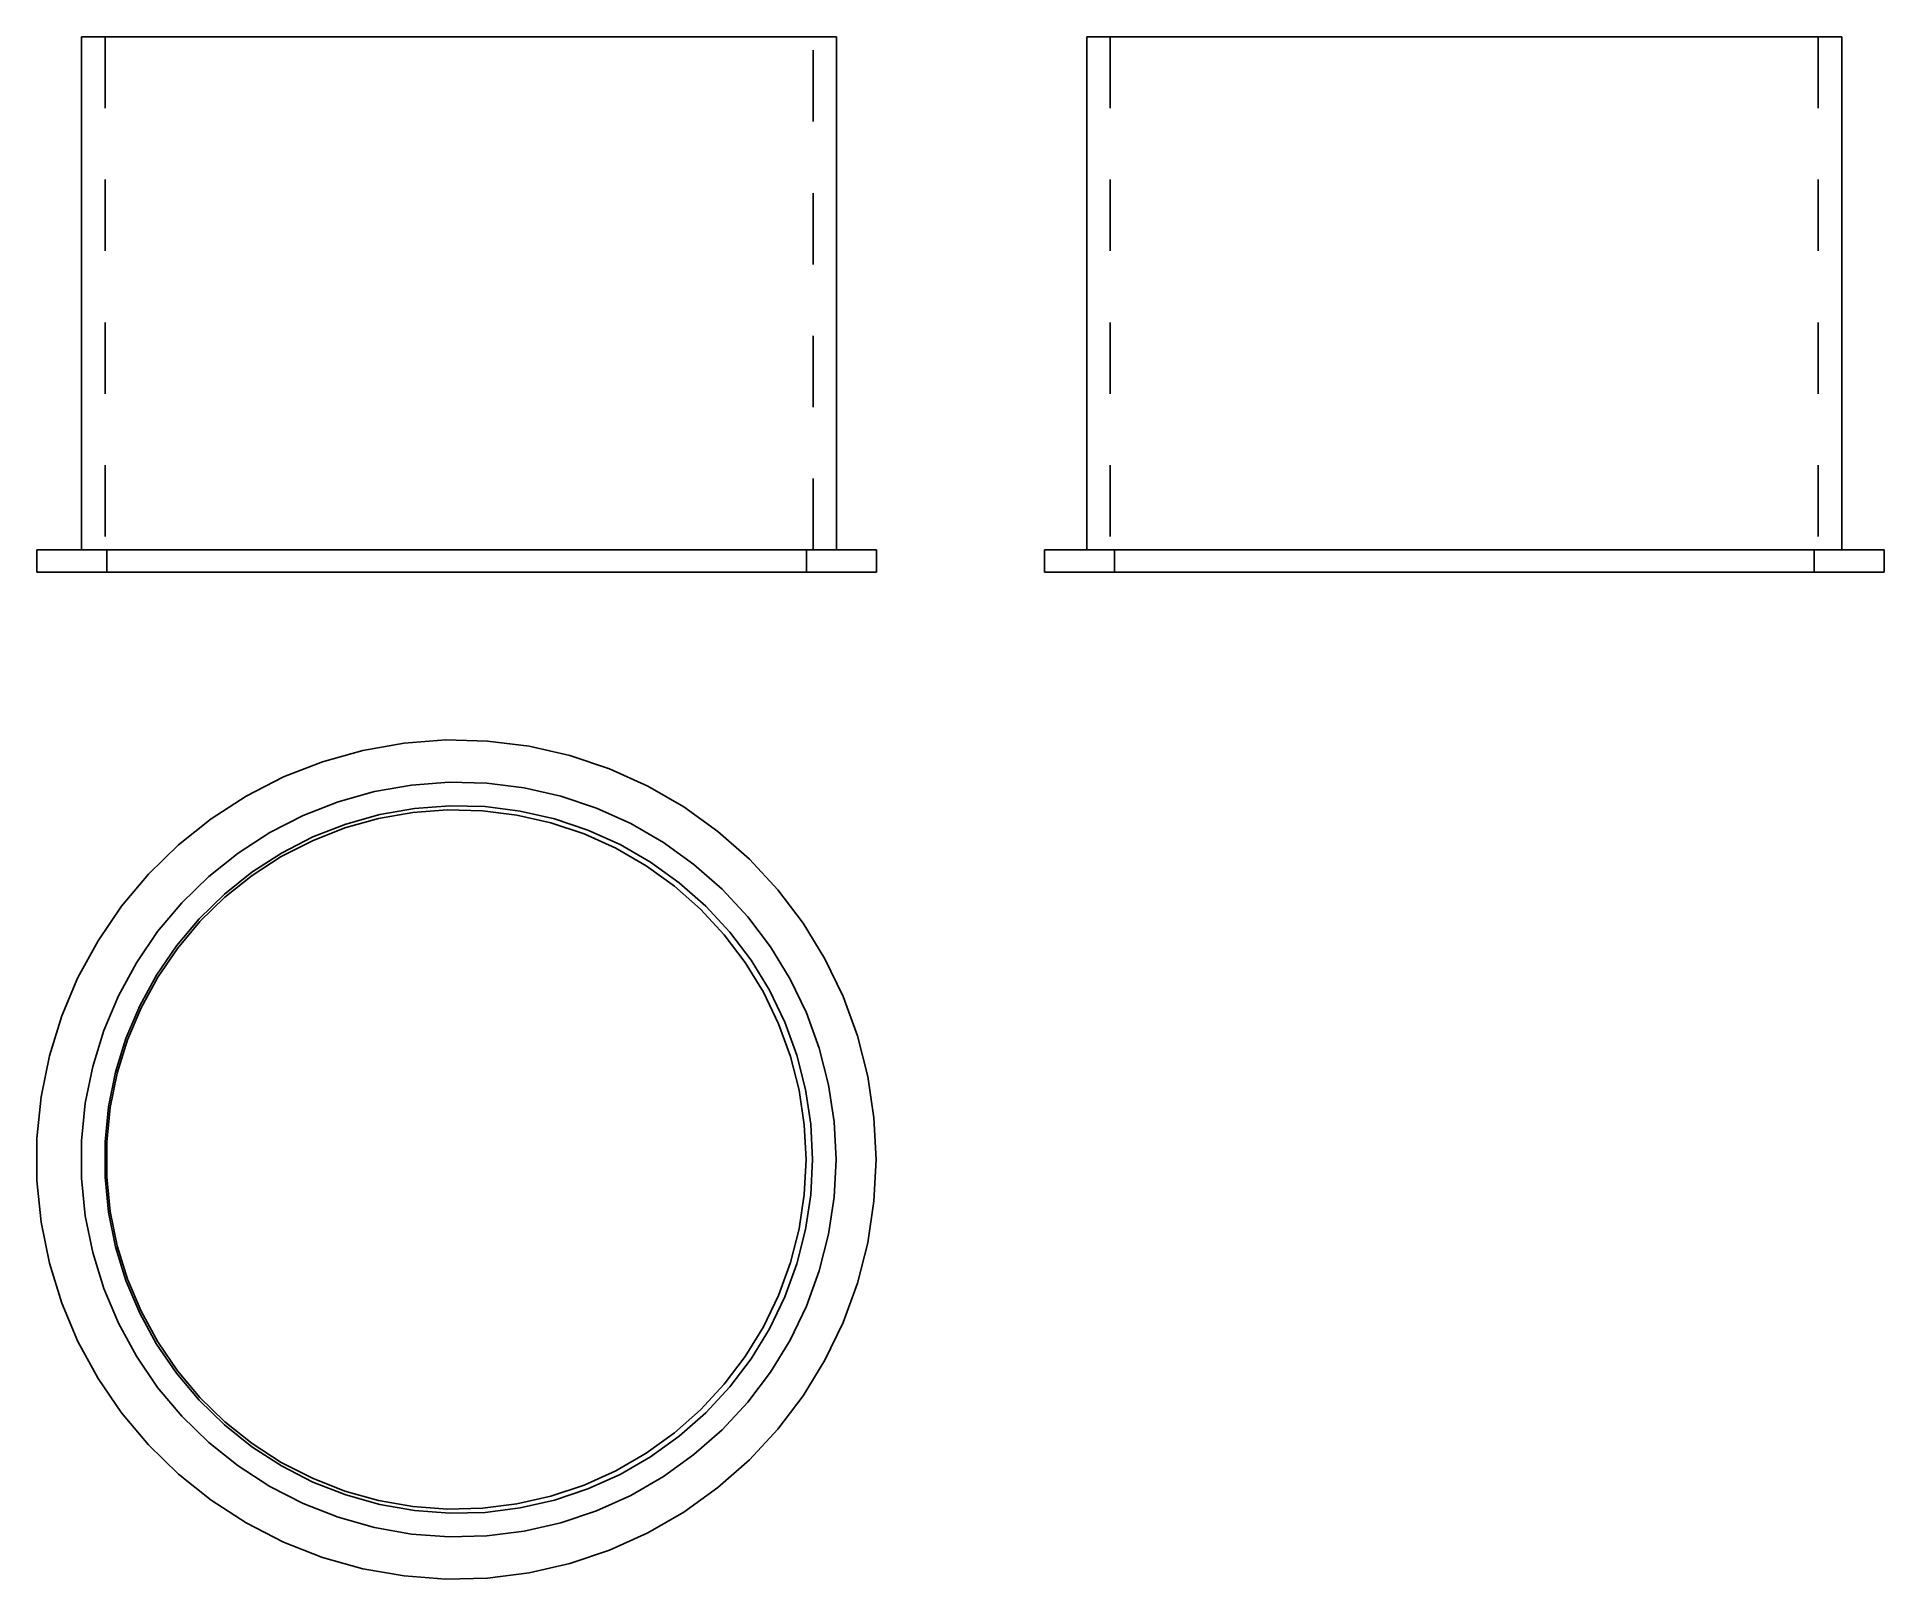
# Model space of a CAD drawing. Extents: x 0 to 2.59, y 0 to 2.16.
import ezdxf

# ---------------------------------------------------------------- set-up
doc = ezdxf.new("R2010")
doc.units = 0
doc.linetypes.add('HIDDEN', pattern=[0.058816, 0.03923, -0.019586])
for name, color, linetype in [('FRONT', 7, 'CONTINUOUS'), ('FRONT_HID', 7, 'HIDDEN'), ('LEFT', 7, 'CONTINUOUS'), ('LEFT_HID', 7, 'HIDDEN'), ('TOP', 7, 'CONTINUOUS')]:
    doc.layers.add(name, color=color, linetype=linetype)

msp = doc.modelspace()

# ---------------------------------------------------------------- linework, layer by layer
at = {"layer": 'FRONT'}
for p, q in [((1.120395, 2.161213), (0.0625, 2.161213)), ((0.0625, 2.161213), (0.0625, 1.442463)), ((1.120395, 1.442463), (1.120395, 2.161213)), ((1.176316, 1.442463), (0, 1.442463)), ((0, 1.442463), (0, 1.411213)), ((1.176316, 1.411213), (1.176316, 1.442463)), ((1.176316, 1.411213), (0, 1.411213))]:
    msp.add_line(p, q, dxfattribs=at)
at = {"layer": 'FRONT_HID', "linetype": 'HIDDEN'}
for p, q in [((1.087336, 2.161213), (0.095559, 2.161213)), ((0.095559, 2.161213), (1.087336, 2.161213)), ((0.095559, 2.161213), (0.095559, 1.442463)), ((1.087336, 1.442463), (1.087336, 2.161213)), ((1.120395, 1.442463), (0.0625, 1.442463)), ((0.0625, 1.442463), (1.120395, 1.442463)), ((1.087336, 1.442463), (0.095559, 1.442463)), ((0.095559, 1.442463), (1.087336, 1.442463)), ((1.078289, 1.442463), (0.098026, 1.442463)), ((0.098026, 1.442463), (1.078289, 1.442463)), ((0.098026, 1.442463), (0.098026, 1.411213)), ((1.078289, 1.411213), (1.078289, 1.442463)), ((0.112876, 1.411213), (0.079292, 1.411213)), ((0.079292, 1.411213), (0.112876, 1.411213)), ((1.078289, 1.411213), (0.098026, 1.411213)), ((0.098026, 1.411213), (1.078289, 1.411213)), ((0.142787, 1.411213), (0.111302, 1.411213)), ((0.111302, 1.411213), (0.142787, 1.411213)), ((0.14646, 1.411213), (0.112876, 1.411213)), ((0.112876, 1.411213), (0.14646, 1.411213)), ((0.174272, 1.411213), (0.142787, 1.411213)), ((0.142787, 1.411213), (0.174272, 1.411213)), ((0.180044, 1.411213), (0.14646, 1.411213)), ((0.14646, 1.411213), (0.180044, 1.411213)), ((0.205757, 1.411213), (0.174272, 1.411213)), ((0.174272, 1.411213), (0.205757, 1.411213)), ((0.213628, 1.411213), (0.180044, 1.411213)), ((0.180044, 1.411213), (0.213628, 1.411213)), ((0.237242, 1.411213), (0.205757, 1.411213)), ((0.205757, 1.411213), (0.237242, 1.411213)), ((0.247212, 1.411213), (0.213628, 1.411213)), ((0.213628, 1.411213), (0.247212, 1.411213)), ((0.268727, 1.411213), (0.237242, 1.411213)), ((0.237242, 1.411213), (0.268727, 1.411213)), ((0.280796, 1.411213), (0.247212, 1.411213)), ((0.247212, 1.411213), (0.280796, 1.411213)), ((0.300211, 1.411213), (0.268727, 1.411213)), ((0.268727, 1.411213), (0.300211, 1.411213)), ((0.31438, 1.411213), (0.280796, 1.411213)), ((0.280796, 1.411213), (0.31438, 1.411213)), ((0.331696, 1.411213), (0.300211, 1.411213)), ((0.300211, 1.411213), (0.331696, 1.411213)), ((0.347964, 1.411213), (0.31438, 1.411213)), ((0.31438, 1.411213), (0.347964, 1.411213)), ((0.363181, 1.411213), (0.331696, 1.411213)), ((0.331696, 1.411213), (0.363181, 1.411213)), ((0.381548, 1.411213), (0.347964, 1.411213)), ((0.347964, 1.411213), (0.381548, 1.411213)), ((0.394666, 1.411213), (0.363181, 1.411213)), ((0.363181, 1.411213), (0.394666, 1.411213)), ((0.415132, 1.411213), (0.381548, 1.411213)), ((0.381548, 1.411213), (0.415132, 1.411213)), ((0.426151, 1.411213), (0.394666, 1.411213)), ((0.394666, 1.411213), (0.426151, 1.411213)), ((0.448716, 1.411213), (0.415132, 1.411213)), ((0.415132, 1.411213), (0.448716, 1.411213)), ((0.457636, 1.411213), (0.426151, 1.411213)), ((0.426151, 1.411213), (0.457636, 1.411213)), ((0.482299, 1.411213), (0.448716, 1.411213)), ((0.448716, 1.411213), (0.482299, 1.411213)), ((0.489121, 1.411213), (0.457636, 1.411213)), ((0.457636, 1.411213), (0.489121, 1.411213)), ((0.515883, 1.411213), (0.482299, 1.411213)), ((0.482299, 1.411213), (0.515883, 1.411213)), ((0.520606, 1.411213), (0.489121, 1.411213)), ((0.489121, 1.411213), (0.520606, 1.411213)), ((0.549467, 1.411213), (0.515883, 1.411213)), ((0.515883, 1.411213), (0.549467, 1.411213)), ((0.552091, 1.411213), (0.520606, 1.411213)), ((0.520606, 1.411213), (0.552091, 1.411213)), ((0.583051, 1.411213), (0.549467, 1.411213)), ((0.549467, 1.411213), (0.583051, 1.411213)), ((0.583576, 1.411213), (0.552091, 1.411213)), ((0.552091, 1.411213), (0.583576, 1.411213)), ((0.616635, 1.411213), (0.583051, 1.411213)), ((0.583051, 1.411213), (0.616635, 1.411213)), ((0.615061, 1.411213), (0.583576, 1.411213)), ((0.583576, 1.411213), (0.615061, 1.411213)), ((0.646546, 1.411213), (0.615061, 1.411213)), ((0.615061, 1.411213), (0.646546, 1.411213)), ((0.650219, 1.411213), (0.616635, 1.411213)), ((0.616635, 1.411213), (0.650219, 1.411213)), ((0.678031, 1.411213), (0.646546, 1.411213)), ((0.646546, 1.411213), (0.678031, 1.411213)), ((0.683803, 1.411213), (0.650219, 1.411213)), ((0.650219, 1.411213), (0.683803, 1.411213)), ((0.709516, 1.411213), (0.678031, 1.411213)), ((0.678031, 1.411213), (0.709516, 1.411213)), ((0.717387, 1.411213), (0.683803, 1.411213)), ((0.683803, 1.411213), (0.717387, 1.411213)), ((0.741001, 1.411213), (0.709516, 1.411213)), ((0.709516, 1.411213), (0.741001, 1.411213)), ((0.750971, 1.411213), (0.717387, 1.411213)), ((0.717387, 1.411213), (0.750971, 1.411213)), ((0.772486, 1.411213), (0.741001, 1.411213)), ((0.741001, 1.411213), (0.772486, 1.411213)), ((0.784555, 1.411213), (0.750971, 1.411213)), ((0.750971, 1.411213), (0.784555, 1.411213)), ((0.803971, 1.411213), (0.772486, 1.411213)), ((0.772486, 1.411213), (0.803971, 1.411213)), ((0.818139, 1.411213), (0.784555, 1.411213)), ((0.784555, 1.411213), (0.818139, 1.411213)), ((0.835456, 1.411213), (0.803971, 1.411213)), ((0.803971, 1.411213), (0.835456, 1.411213)), ((0.851723, 1.411213), (0.818139, 1.411213)), ((0.818139, 1.411213), (0.851723, 1.411213)), ((0.866941, 1.411213), (0.835456, 1.411213)), ((0.835456, 1.411213), (0.866941, 1.411213)), ((0.885307, 1.411213), (0.851723, 1.411213)), ((0.851723, 1.411213), (0.885307, 1.411213)), ((0.898426, 1.411213), (0.866941, 1.411213)), ((0.866941, 1.411213), (0.898426, 1.411213)), ((0.918891, 1.411213), (0.885307, 1.411213)), ((0.885307, 1.411213), (0.918891, 1.411213)), ((0.929911, 1.411213), (0.898426, 1.411213)), ((0.898426, 1.411213), (0.929911, 1.411213)), ((0.952475, 1.411213), (0.918891, 1.411213)), ((0.918891, 1.411213), (0.952475, 1.411213)), ((0.961396, 1.411213), (0.929911, 1.411213)), ((0.929911, 1.411213), (0.961396, 1.411213)), ((0.986059, 1.411213), (0.952475, 1.411213)), ((0.952475, 1.411213), (0.986059, 1.411213)), ((0.992881, 1.411213), (0.961396, 1.411213)), ((0.961396, 1.411213), (0.992881, 1.411213)), ((1.019643, 1.411213), (0.986059, 1.411213)), ((0.986059, 1.411213), (1.019643, 1.411213)), ((1.024366, 1.411213), (0.992881, 1.411213)), ((0.992881, 1.411213), (1.024366, 1.411213)), ((1.053227, 1.411213), (1.019643, 1.411213)), ((1.019643, 1.411213), (1.053227, 1.411213)), ((1.055851, 1.411213), (1.024366, 1.411213)), ((1.024366, 1.411213), (1.055851, 1.411213)), ((1.086811, 1.411213), (1.053227, 1.411213)), ((1.053227, 1.411213), (1.086811, 1.411213)), ((1.087336, 1.411213), (1.055851, 1.411213)), ((1.055851, 1.411213), (1.087336, 1.411213)), ((1.120395, 1.411213), (1.086811, 1.411213)), ((1.086811, 1.411213), (1.120395, 1.411213))]:
    msp.add_line(p, q, dxfattribs=at)
at = {"layer": 'LEFT'}
for p, q in [((1.470789, 2.161213), (2.528684, 2.161213)), ((1.470789, 2.161213), (1.470789, 1.442463)), ((2.528684, 2.161213), (2.528684, 1.442463)), ((1.411579, 1.442463), (2.587895, 1.442463)), ((1.411579, 1.442463), (1.411579, 1.411213)), ((2.587895, 1.442463), (2.587895, 1.411213)), ((1.411579, 1.411213), (2.587895, 1.411213))]:
    msp.add_line(p, q, dxfattribs=at)
at = {"layer": 'LEFT_HID', "linetype": 'HIDDEN'}
for p, q in [((1.999737, 2.161213), (1.470789, 2.161213)), ((1.999737, 2.161213), (1.503849, 2.161213)), ((1.503849, 2.161213), (2.495625, 2.161213)), ((1.503849, 2.161213), (1.503849, 1.442463)), ((2.528684, 2.161213), (1.999737, 2.161213)), ((2.495625, 2.161213), (1.999737, 2.161213)), ((2.495625, 2.161213), (2.495625, 1.442463)), ((1.999737, 1.442463), (1.411579, 1.442463)), ((2.528684, 1.442463), (1.470789, 1.442463)), ((1.470789, 1.442463), (1.999737, 1.442463)), ((2.495625, 1.442463), (1.503849, 1.442463)), ((1.503849, 1.442463), (1.999737, 1.442463)), ((1.999737, 1.442463), (1.509605, 1.442463)), ((1.509605, 1.442463), (2.489868, 1.442463)), ((1.509605, 1.442463), (1.509605, 1.411213)), ((2.587895, 1.442463), (1.999737, 1.442463)), ((2.489868, 1.442463), (1.999737, 1.442463)), ((1.999737, 1.442463), (2.528684, 1.442463)), ((1.999737, 1.442463), (2.495625, 1.442463)), ((2.489868, 1.442463), (2.489868, 1.411213)), ((1.999737, 1.411213), (1.411579, 1.411213)), ((1.508608, 1.411213), (1.492237, 1.411213)), ((1.492237, 1.411213), (1.524979, 1.411213)), ((1.54135, 1.411213), (1.508608, 1.411213)), ((1.999737, 1.411213), (1.509605, 1.411213)), ((1.509605, 1.411213), (2.489868, 1.411213)), ((1.539303, 1.411213), (1.523956, 1.411213)), ((1.523956, 1.411213), (1.554651, 1.411213)), ((1.524979, 1.411213), (1.557721, 1.411213)), ((1.569999, 1.411213), (1.539303, 1.411213)), ((1.574092, 1.411213), (1.54135, 1.411213)), ((1.554651, 1.411213), (1.585347, 1.411213)), ((1.557721, 1.411213), (1.590463, 1.411213)), ((1.600694, 1.411213), (1.569999, 1.411213)), ((1.606834, 1.411213), (1.574092, 1.411213)), ((1.585347, 1.411213), (1.616042, 1.411213)), ((1.590463, 1.411213), (1.623205, 1.411213)), ((1.63139, 1.411213), (1.600694, 1.411213)), ((1.639576, 1.411213), (1.606834, 1.411213)), ((1.616042, 1.411213), (1.646738, 1.411213)), ((1.623205, 1.411213), (1.655946, 1.411213)), ((1.662086, 1.411213), (1.63139, 1.411213)), ((1.672317, 1.411213), (1.639576, 1.411213)), ((1.646738, 1.411213), (1.677433, 1.411213)), ((1.655946, 1.411213), (1.688688, 1.411213)), ((1.692781, 1.411213), (1.662086, 1.411213)), ((1.705059, 1.411213), (1.672317, 1.411213)), ((1.677433, 1.411213), (1.708129, 1.411213)), ((1.688688, 1.411213), (1.72143, 1.411213)), ((1.723477, 1.411213), (1.692781, 1.411213)), ((1.737801, 1.411213), (1.705059, 1.411213)), ((1.708129, 1.411213), (1.738825, 1.411213)), ((1.72143, 1.411213), (1.754172, 1.411213)), ((1.754172, 1.411213), (1.723477, 1.411213)), ((1.770543, 1.411213), (1.737801, 1.411213)), ((1.738825, 1.411213), (1.76952, 1.411213)), ((1.754172, 1.411213), (1.786914, 1.411213)), ((1.784868, 1.411213), (1.754172, 1.411213)), ((1.76952, 1.411213), (1.800216, 1.411213)), ((1.803285, 1.411213), (1.770543, 1.411213)), ((1.815563, 1.411213), (1.784868, 1.411213)), ((1.786914, 1.411213), (1.819656, 1.411213)), ((1.800216, 1.411213), (1.830911, 1.411213)), ((1.836027, 1.411213), (1.803285, 1.411213)), ((1.846259, 1.411213), (1.815563, 1.411213)), ((1.819656, 1.411213), (1.852398, 1.411213)), ((1.830911, 1.411213), (1.861607, 1.411213)), ((1.868769, 1.411213), (1.836027, 1.411213)), ((1.876955, 1.411213), (1.846259, 1.411213)), ((1.852398, 1.411213), (1.88514, 1.411213)), ((1.861607, 1.411213), (1.892302, 1.411213)), ((1.901511, 1.411213), (1.868769, 1.411213)), ((1.90765, 1.411213), (1.876955, 1.411213)), ((1.88514, 1.411213), (1.917882, 1.411213)), ((1.892302, 1.411213), (1.922998, 1.411213)), ((1.934253, 1.411213), (1.901511, 1.411213)), ((1.938346, 1.411213), (1.90765, 1.411213)), ((1.917882, 1.411213), (1.950624, 1.411213)), ((1.922998, 1.411213), (1.953693, 1.411213)), ((1.966995, 1.411213), (1.934253, 1.411213)), ((1.969041, 1.411213), (1.938346, 1.411213)), ((1.950624, 1.411213), (1.983366, 1.411213)), ((1.953693, 1.411213), (1.984389, 1.411213)), ((1.999737, 1.411213), (1.966995, 1.411213)), ((1.999737, 1.411213), (1.969041, 1.411213)), ((1.983366, 1.411213), (2.016108, 1.411213)), ((1.984389, 1.411213), (2.015085, 1.411213)), ((2.032479, 1.411213), (1.999737, 1.411213)), ((2.030432, 1.411213), (1.999737, 1.411213)), ((2.587895, 1.411213), (1.999737, 1.411213)), ((2.489868, 1.411213), (1.999737, 1.411213)), ((2.015085, 1.411213), (2.04578, 1.411213)), ((2.016108, 1.411213), (2.04885, 1.411213)), ((2.061128, 1.411213), (2.030432, 1.411213)), ((2.065221, 1.411213), (2.032479, 1.411213)), ((2.04578, 1.411213), (2.076476, 1.411213)), ((2.04885, 1.411213), (2.081592, 1.411213)), ((2.091824, 1.411213), (2.061128, 1.411213)), ((2.097963, 1.411213), (2.065221, 1.411213)), ((2.076476, 1.411213), (2.107171, 1.411213)), ((2.081592, 1.411213), (2.114334, 1.411213)), ((2.122519, 1.411213), (2.091824, 1.411213)), ((2.130705, 1.411213), (2.097963, 1.411213)), ((2.107171, 1.411213), (2.137867, 1.411213)), ((2.114334, 1.411213), (2.147076, 1.411213)), ((2.153215, 1.411213), (2.122519, 1.411213)), ((2.163447, 1.411213), (2.130705, 1.411213)), ((2.137867, 1.411213), (2.168562, 1.411213)), ((2.147076, 1.411213), (2.179818, 1.411213)), ((2.18391, 1.411213), (2.153215, 1.411213)), ((2.196188, 1.411213), (2.163447, 1.411213)), ((2.168562, 1.411213), (2.199258, 1.411213)), ((2.179818, 1.411213), (2.212559, 1.411213)), ((2.214606, 1.411213), (2.18391, 1.411213)), ((2.22893, 1.411213), (2.196188, 1.411213)), ((2.199258, 1.411213), (2.229954, 1.411213)), ((2.212559, 1.411213), (2.245301, 1.411213)), ((2.245301, 1.411213), (2.214606, 1.411213)), ((2.261672, 1.411213), (2.22893, 1.411213)), ((2.229954, 1.411213), (2.260649, 1.411213)), ((2.245301, 1.411213), (2.278043, 1.411213)), ((2.275997, 1.411213), (2.245301, 1.411213)), ((2.260649, 1.411213), (2.291345, 1.411213)), ((2.294414, 1.411213), (2.261672, 1.411213)), ((2.306693, 1.411213), (2.275997, 1.411213)), ((2.278043, 1.411213), (2.310785, 1.411213)), ((2.291345, 1.411213), (2.32204, 1.411213)), ((2.327156, 1.411213), (2.294414, 1.411213)), ((2.337388, 1.411213), (2.306693, 1.411213)), ((2.310785, 1.411213), (2.343527, 1.411213)), ((2.32204, 1.411213), (2.352736, 1.411213)), ((2.359898, 1.411213), (2.327156, 1.411213)), ((2.368084, 1.411213), (2.337388, 1.411213)), ((2.343527, 1.411213), (2.376269, 1.411213)), ((2.352736, 1.411213), (2.383431, 1.411213)), ((2.39264, 1.411213), (2.359898, 1.411213)), ((2.398779, 1.411213), (2.368084, 1.411213)), ((2.376269, 1.411213), (2.409011, 1.411213)), ((2.383431, 1.411213), (2.414127, 1.411213)), ((2.425382, 1.411213), (2.39264, 1.411213)), ((2.429475, 1.411213), (2.398779, 1.411213)), ((2.409011, 1.411213), (2.441753, 1.411213)), ((2.414127, 1.411213), (2.444823, 1.411213)), ((2.458124, 1.411213), (2.425382, 1.411213)), ((2.46017, 1.411213), (2.429475, 1.411213)), ((2.441753, 1.411213), (2.474495, 1.411213)), ((2.444823, 1.411213), (2.475518, 1.411213)), ((2.490866, 1.411213), (2.458124, 1.411213)), ((2.475518, 1.411213), (2.46017, 1.411213)), ((2.474495, 1.411213), (2.507237, 1.411213)), ((2.507237, 1.411213), (2.490866, 1.411213))]:
    msp.add_line(p, q, dxfattribs=at)
at = {"layer": 'TOP'}
for p, q in [((0.514293, 1.171568), (0.456549, 1.161387)), ((0.572764, 1.17595), (0.514293, 1.171568)), ((0.63138, 1.174488), (0.572764, 1.17595)), ((0.689559, 1.167198), (0.63138, 1.174488)), ((0.746724, 1.15415), (0.689559, 1.167198)), ((0.400106, 1.145506), (0.345525, 1.124084)), ((0.456549, 1.161387), (0.400106, 1.145506)), ((0.802305, 1.135476), (0.746724, 1.15415)), ((0.345525, 1.124084), (0.293348, 1.097335)), ((0.524945, 1.112817), (0.473014, 1.103661)), ((0.577529, 1.116758), (0.524945, 1.112817)), ((0.630245, 1.115443), (0.577529, 1.116758)), ((0.682567, 1.108887), (0.630245, 1.115443)), ((0.855751, 1.11136), (0.802305, 1.135476)), ((0.293348, 1.097335), (0.244093, 1.065523)), ((0.422254, 1.089379), (0.373167, 1.070114)), ((0.473014, 1.103661), (0.422254, 1.089379)), ((0.733977, 1.097153), (0.682567, 1.108887)), ((0.783962, 1.080358), (0.733977, 1.097153)), ((0.90653, 1.082043), (0.855751, 1.11136)), ((0.244093, 1.065523), (0.198251, 1.028965)), ((0.373167, 1.070114), (0.326243, 1.046057)), ((0.478362, 1.065818), (0.431326, 1.052584)), ((0.480371, 1.07143), (0.432782, 1.058041)), ((0.526482, 1.074303), (0.478362, 1.065818)), ((0.529056, 1.080015), (0.480371, 1.07143)), ((0.575207, 1.077954), (0.526482, 1.074303)), ((0.578353, 1.083709), (0.529056, 1.080015)), ((0.624054, 1.076736), (0.575207, 1.077954)), ((0.627774, 1.082477), (0.578353, 1.083709)), ((0.672537, 1.07066), (0.624054, 1.076736)), ((0.676826, 1.07633), (0.627774, 1.082477)), ((0.720174, 1.059788), (0.672537, 1.07066)), ((0.725023, 1.065329), (0.676826, 1.07633)), ((0.771885, 1.049584), (0.725023, 1.065329)), ((0.832028, 1.05867), (0.783962, 1.080358)), ((0.954137, 1.047815), (0.90653, 1.082043)), ((0.326243, 1.046057), (0.281947, 1.017448)), ((0.386764, 1.03998), (0.342772, 1.017427)), ((0.431326, 1.052584), (0.385842, 1.034733)), ((0.432782, 1.058041), (0.386764, 1.03998)), ((0.766492, 1.044226), (0.720174, 1.059788)), ((0.81103, 1.024129), (0.766492, 1.044226)), ((0.816946, 1.029252), (0.771885, 1.049584)), ((0.877695, 1.032305), (0.832028, 1.05867)), ((0.9981, 1.009018), (0.954137, 1.047815)), ((0.198251, 1.028965), (0.156277, 0.988024)), ((0.281947, 1.017448), (0.240719, 0.98457)), ((0.342772, 1.017427), (0.301245, 0.990606)), ((0.342361, 1.012441), (0.301316, 0.985932)), ((0.385842, 1.034733), (0.342361, 1.012441)), ((0.853346, 0.999698), (0.81103, 1.024129)), ((0.859759, 1.004534), (0.816946, 1.029252)), ((0.92051, 1.001523), (0.877695, 1.032305)), ((0.156277, 0.988024), (0.118587, 0.943107)), ((0.240719, 0.98457), (0.20297, 0.947751)), ((0.301245, 0.990606), (0.262594, 0.959783)), ((0.301316, 0.985932), (0.263114, 0.955467)), ((0.893019, 0.971175), (0.853346, 0.999698)), ((0.899897, 0.975676), (0.859759, 1.004534)), ((0.960047, 0.966631), (0.92051, 1.001523)), ((1.037982, 0.966036), (0.9981, 1.009018)), ((0.262594, 0.959783), (0.227204, 0.925265)), ((0.929655, 0.938844), (0.893019, 0.971175)), ((0.936964, 0.942965), (0.899897, 0.975676)), ((0.995913, 0.927976), (0.960047, 0.966631)), ((1.073386, 0.919296), (1.037982, 0.966036)), ((0.118587, 0.943107), (0.085557, 0.894661)), ((0.20297, 0.947751), (0.169075, 0.907356)), ((0.263114, 0.955467), (0.228135, 0.921349)), ((0.962889, 0.903026), (0.929655, 0.938844)), ((0.970589, 0.906726), (0.936964, 0.942965)), ((0.169075, 0.907356), (0.13937, 0.863787)), ((0.227204, 0.925265), (0.195428, 0.887395)), ((0.228135, 0.921349), (0.196727, 0.883919)), ((1.000438, 0.867319), (0.970589, 0.906726)), ((1.027753, 0.885942), (0.995913, 0.927976)), ((1.10396, 0.869264), (1.073386, 0.919296)), ((0.085557, 0.894661), (0.057515, 0.843167)), ((0.195428, 0.887395), (0.167579, 0.846549)), ((0.196727, 0.883919), (0.169202, 0.843547)), ((0.992392, 0.864076), (0.962889, 0.903026)), ((1.055249, 0.840946), (1.027753, 0.885942)), ((0.13937, 0.863787), (0.114151, 0.817477)), ((1.017871, 0.822382), (0.992392, 0.864076)), ((1.026216, 0.825136), (1.000438, 0.867319)), ((1.1294, 0.816436), (1.10396, 0.869264)), ((0.057515, 0.843167), (0.034739, 0.789137)), ((0.167579, 0.846549), (0.143936, 0.803133)), ((0.169202, 0.843547), (0.145833, 0.800635)), ((1.078129, 0.793437), (1.055249, 0.840946)), ((0.114151, 0.817477), (0.093668, 0.768886)), ((0.143936, 0.803133), (0.124734, 0.757579)), ((1.039071, 0.778359), (1.017871, 0.822382)), ((1.047665, 0.780595), (1.026216, 0.825136)), ((1.149454, 0.761338), (1.1294, 0.816436)), ((0.034739, 0.789137), (0.017456, 0.733107)), ((0.145833, 0.800635), (0.126854, 0.75561)), ((1.055783, 0.732444), (1.039071, 0.778359)), ((1.064573, 0.734141), (1.047665, 0.780595)), ((1.096164, 0.743885), (1.078129, 0.793437)), ((0.093668, 0.768886), (0.078125, 0.718497)), ((0.124734, 0.757579), (0.110162, 0.710339)), ((0.126854, 0.75561), (0.112451, 0.708919)), ((1.163923, 0.704516), (1.149454, 0.761338)), ((0.017456, 0.733107), (0.005838, 0.675635)), ((1.06784, 0.685093), (1.055783, 0.732444)), ((1.076772, 0.686233), (1.064573, 0.734141)), ((1.109176, 0.692784), (1.096164, 0.743885)), ((0.078125, 0.718497), (0.067677, 0.666811)), ((0.110162, 0.710339), (0.100367, 0.661883)), ((0.112451, 0.708919), (0.10277, 0.661025)), ((1.172662, 0.646537), (1.163923, 0.704516)), ((0.005838, 0.675635), (0, 0.617292)), ((1.075123, 0.636776), (1.06784, 0.685093)), ((1.08414, 0.63735), (1.076772, 0.686233)), ((1.117035, 0.640641), (1.109176, 0.692784)), ((0.067677, 0.666811), (0.062426, 0.614341)), ((0.100367, 0.661883), (0.095445, 0.612693)), ((0.10277, 0.661025), (0.097904, 0.612406)), ((1.077558, 0.587975), (1.075123, 0.636776)), ((1.086604, 0.587975), (1.08414, 0.63735)), ((1.119664, 0.587975), (1.117035, 0.640641)), ((1.175585, 0.587975), (1.172662, 0.646537)), ((0, 0.617292), (0, 0.558658)), ((0.062426, 0.614341), (0.062426, 0.561609)), ((0.095445, 0.612693), (0.095445, 0.563257)), ((0.097904, 0.612406), (0.097904, 0.563544)), ((1.075123, 0.539174), (1.077558, 0.587975)), ((1.08414, 0.538601), (1.086604, 0.587975)), ((1.117035, 0.535309), (1.119664, 0.587975)), ((1.172662, 0.529413), (1.175585, 0.587975)), ((0, 0.558658), (0.005838, 0.500315)), ((0.062426, 0.561609), (0.067677, 0.50914)), ((0.095445, 0.563257), (0.100367, 0.514067)), ((0.097904, 0.563544), (0.10277, 0.514925)), ((1.06784, 0.490857), (1.075123, 0.539174)), ((1.076772, 0.489717), (1.08414, 0.538601)), ((1.109176, 0.483166), (1.117035, 0.535309)), ((1.163923, 0.471434), (1.172662, 0.529413)), ((0.005838, 0.500315), (0.017456, 0.442843)), ((0.067677, 0.50914), (0.078125, 0.457453)), ((0.100367, 0.514067), (0.110162, 0.465611)), ((0.10277, 0.514925), (0.112451, 0.467031)), ((0.112451, 0.467031), (0.126854, 0.42034)), ((1.055783, 0.443506), (1.06784, 0.490857)), ((1.064573, 0.441809), (1.076772, 0.489717)), ((1.096164, 0.432065), (1.109176, 0.483166)), ((1.149454, 0.414613), (1.163923, 0.471434)), ((0.017456, 0.442843), (0.034739, 0.386813)), ((0.078125, 0.457453), (0.093668, 0.407064)), ((0.110162, 0.465611), (0.124734, 0.418371)), ((1.039071, 0.397591), (1.055783, 0.443506)), ((1.047665, 0.395355), (1.064573, 0.441809)), ((0.124734, 0.418371), (0.143936, 0.372817)), ((0.126854, 0.42034), (0.145833, 0.375315)), ((1.078129, 0.382514), (1.096164, 0.432065)), ((1.1294, 0.359514), (1.149454, 0.414613)), ((0.093668, 0.407064), (0.114151, 0.358473)), ((1.017871, 0.353568), (1.039071, 0.397591)), ((1.026216, 0.350815), (1.047665, 0.395355)), ((0.034739, 0.386813), (0.057515, 0.332783)), ((0.143936, 0.372817), (0.167579, 0.329402)), ((0.145833, 0.375315), (0.169202, 0.332403)), ((1.055249, 0.335004), (1.078129, 0.382514)), ((0.114151, 0.358473), (0.13937, 0.312163)), ((0.992392, 0.311874), (1.017871, 0.353568)), ((1.000438, 0.308631), (1.026216, 0.350815)), ((1.10396, 0.306686), (1.1294, 0.359514)), ((0.057515, 0.332783), (0.085557, 0.281289)), ((0.13937, 0.312163), (0.169075, 0.268594)), ((0.167579, 0.329402), (0.195428, 0.288556)), ((0.169202, 0.332403), (0.196727, 0.292031)), ((0.962889, 0.272925), (0.992392, 0.311874)), ((1.027753, 0.290008), (1.055249, 0.335004)), ((0.195428, 0.288556), (0.227204, 0.250685)), ((0.196727, 0.292031), (0.228135, 0.254601)), ((0.970589, 0.269224), (1.000438, 0.308631)), ((0.995913, 0.247974), (1.027753, 0.290008)), ((1.073386, 0.256654), (1.10396, 0.306686)), ((0.085557, 0.281289), (0.118587, 0.232843)), ((0.169075, 0.268594), (0.20297, 0.2282)), ((0.929655, 0.237106), (0.962889, 0.272925)), ((0.936964, 0.232985), (0.970589, 0.269224)), ((0.227204, 0.250685), (0.262594, 0.216167)), ((0.228135, 0.254601), (0.263114, 0.220484)), ((0.893019, 0.204775), (0.929655, 0.237106)), ((0.899897, 0.200274), (0.936964, 0.232985)), ((0.960047, 0.209319), (0.995913, 0.247974)), ((1.037982, 0.209914), (1.073386, 0.256654)), ((0.118587, 0.232843), (0.156277, 0.187926)), ((0.20297, 0.2282), (0.240719, 0.19138)), ((0.262594, 0.216167), (0.301245, 0.185345)), ((0.263114, 0.220484), (0.301316, 0.190019)), ((0.92051, 0.174427), (0.960047, 0.209319)), ((0.9981, 0.166932), (1.037982, 0.209914)), ((0.156277, 0.187926), (0.198251, 0.146985)), ((0.240719, 0.19138), (0.281947, 0.158503)), ((0.301245, 0.185345), (0.342772, 0.158523)), ((0.301316, 0.190019), (0.342361, 0.163509)), ((0.853346, 0.176252), (0.893019, 0.204775)), ((0.859759, 0.171416), (0.899897, 0.200274)), ((0.281947, 0.158503), (0.326243, 0.129893)), ((0.342361, 0.163509), (0.385842, 0.141217)), ((0.342772, 0.158523), (0.386764, 0.13597)), ((0.81103, 0.151821), (0.853346, 0.176252)), ((0.816946, 0.146698), (0.859759, 0.171416)), ((0.877695, 0.143646), (0.92051, 0.174427)), ((0.954137, 0.128135), (0.9981, 0.166932)), ((0.198251, 0.146985), (0.244093, 0.110427)), ((0.326243, 0.129893), (0.373167, 0.105836)), ((0.385842, 0.141217), (0.431326, 0.123366)), ((0.386764, 0.13597), (0.432782, 0.117909)), ((0.720174, 0.116163), (0.766492, 0.131724)), ((0.766492, 0.131724), (0.81103, 0.151821)), ((0.771885, 0.126366), (0.816946, 0.146698)), ((0.832028, 0.11728), (0.877695, 0.143646)), ((0.244093, 0.110427), (0.293348, 0.078615)), ((0.373167, 0.105836), (0.422254, 0.086571)), ((0.431326, 0.123366), (0.478362, 0.110132)), ((0.432782, 0.117909), (0.480371, 0.10452)), ((0.478362, 0.110132), (0.526482, 0.101647)), ((0.480371, 0.10452), (0.529056, 0.095935)), ((0.624054, 0.099214), (0.672537, 0.10529)), ((0.672537, 0.10529), (0.720174, 0.116163)), ((0.676826, 0.099621), (0.725023, 0.110621)), ((0.725023, 0.110621), (0.771885, 0.126366)), ((0.783962, 0.095592), (0.832028, 0.11728)), ((0.90653, 0.093907), (0.954137, 0.128135)), ((0.293348, 0.078615), (0.345525, 0.051866)), ((0.422254, 0.086571), (0.473014, 0.07229)), ((0.526482, 0.101647), (0.575207, 0.097996)), ((0.529056, 0.095935), (0.578353, 0.092241)), ((0.575207, 0.097996), (0.624054, 0.099214)), ((0.578353, 0.092241), (0.627774, 0.093474)), ((0.627774, 0.093474), (0.676826, 0.099621)), ((0.682567, 0.067064), (0.733977, 0.078798)), ((0.733977, 0.078798), (0.783962, 0.095592)), ((0.855751, 0.06459), (0.90653, 0.093907)), ((0.345525, 0.051866), (0.400106, 0.030444)), ((0.473014, 0.07229), (0.524945, 0.063133)), ((0.524945, 0.063133), (0.577529, 0.059192)), ((0.577529, 0.059192), (0.630245, 0.060507)), ((0.630245, 0.060507), (0.682567, 0.067064)), ((0.802305, 0.040474), (0.855751, 0.06459)), ((0.400106, 0.030444), (0.456549, 0.014564)), ((0.746724, 0.0218), (0.802305, 0.040474)), ((0.456549, 0.014564), (0.514293, 0.004382)), ((0.514293, 0.004382), (0.572764, 0)), ((0.572764, 0), (0.63138, 0.001462)), ((0.63138, 0.001462), (0.689559, 0.008753)), ((0.689559, 0.008753), (0.746724, 0.0218))]:
    msp.add_line(p, q, dxfattribs=at)

doc.saveas('drawing.dxf')
